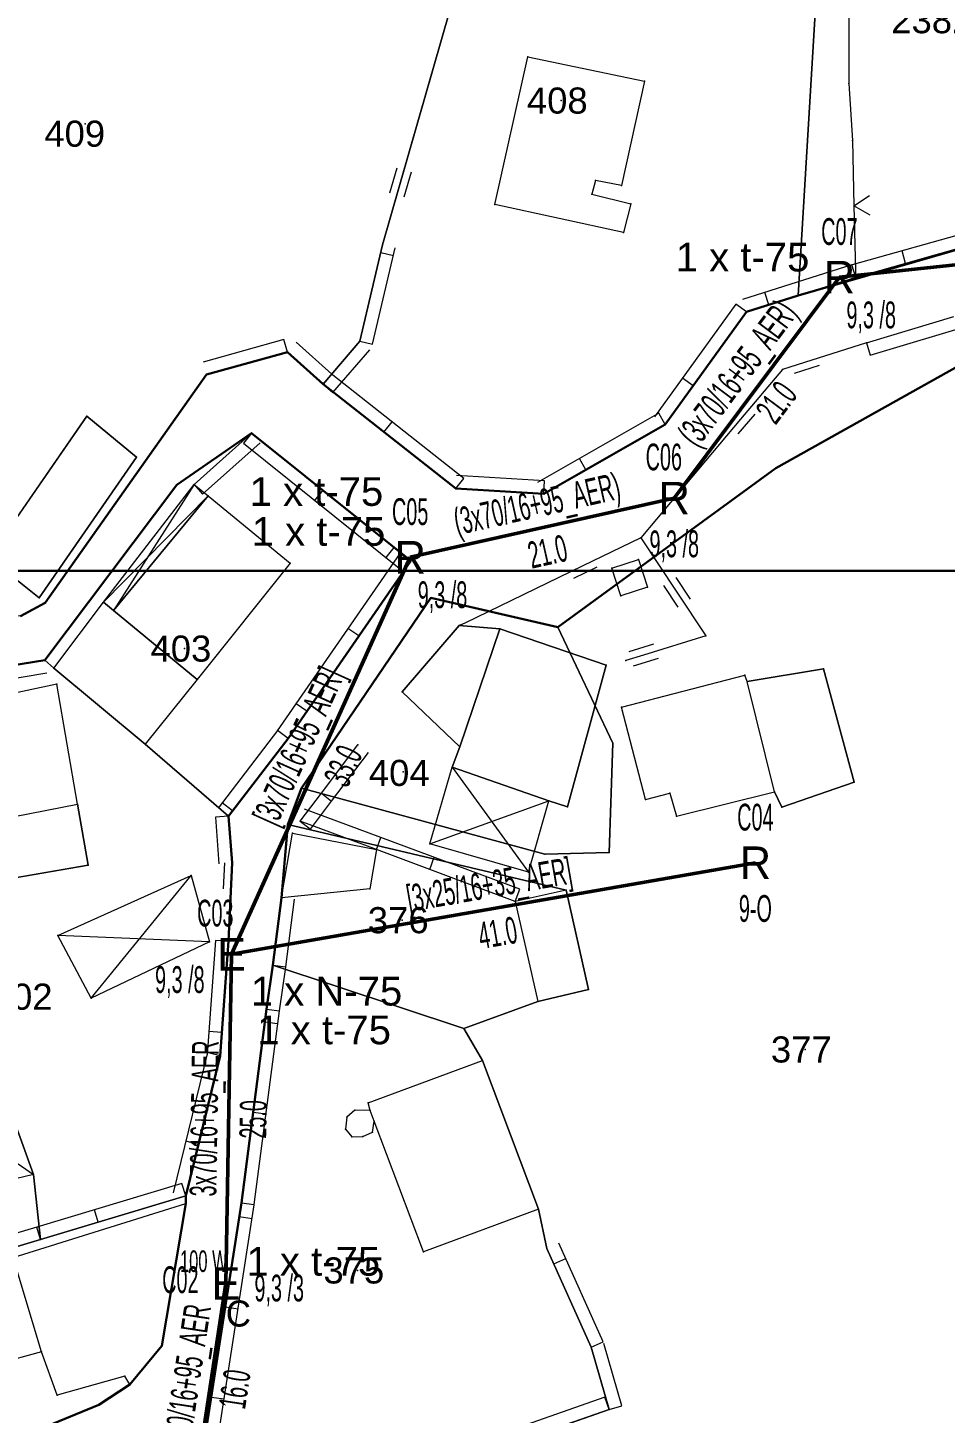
# Model space of a CAD drawing. Header units: millimetres. Extents: x 614452 to 616952, y 4151662 to 4153442.
# Drawn here: x 615632.8 to 615703.1, y 4152477.9 to 4152584.1 of the extents above; entities that cross this region are included whole.
import ezdxf
from ezdxf.enums import TextEntityAlignment as Align
from ezdxf.xclip import XClip

# ---------------------------------------------------------------- set-up
doc = ezdxf.new("R2010")
doc.units = ezdxf.units.MM
doc.header["$XCLIPFRAME"] = 2
for name, color, linetype, lineweight in [('02_ADA_ALN_YENI', 7, 'Continuous', 30), ('03_PARSEL_ALN_ESKI', 18, 'Continuous', 0), ('03_PARSEL_ALN_YENI', 171, 'Continuous', 0), ('03_PARSEL_NO_ESKI', 5, 'Continuous', 0), ('03_PARSEL_SNR_YENI', 5, 'Continuous', 0), ('04_YAPI_ALN_TSCLSIZ', 18, 'Continuous', 0), ('04_YAPI_SNR_TSCL', 232, 'Continuous', 0), ('04_YAPI_SNR_TSCLSZ', 77, 'Continuous', 0), ('06_DETAY_SNR_KROKI', 4, 'Continuous', 0), ('07_SNRTIP_GECERLI', 30, 'Continuous', 0), ('07_SNRTIP_SABIT', 18, 'Continuous', 0), ('DIREK_AG_MEVCUT', 120, 'Continuous', 25), ('DIREK_AG_YENI', 108, 'Continuous', 25), ('HAT_AG_HAVAI_BYSK', 3, 'Continuous', 50), ('HAT_AG_HAVAI_MEVCUT', 126, 'Continuous', 50), ('HAT_AG_HAVAI_YENI', 3, 'Continuous', 50), ('NOKTA_DETAY_YENI', 171, 'Continuous', 0), ('NOKTA_PARSEL_ESKI', 6, 'Continuous', 0), ('NOKTA_PARSEL_YENI', 30, 'Continuous', 0), ('NOKTA_YAPI_TSCL', 232, 'Continuous', 0), ('NOKTA_YAPI_TSCLSIZ', 77, 'Continuous', 0)]:
    doc.layers.add(name, color=color, linetype=linetype, lineweight=lineweight)
for name, color, linetype in [('ANTET', 7, 'Continuous'), ('LAMBA_GUCU', 4, 'Continuous'), ('Unknown_Point_Feature', 7, 'Continuous')]:
    doc.layers.add(name, color=color, linetype=linetype)
doc.styles.add('Direk', font='B_CAD')
doc.styles.get("Standard").update_dxf_attribs({"font": 'Arial'})

# ---------------------------------------------------------------- blocks, each defined once
blk = doc.blocks.new('fggg')
at = {"layer": '02_ADA_ALN_YENI', "color": 252}
for points in [[(615713.56, 4152569.87, 0), (615691.84, 4152563.6, 0), (615687.89, 4152562.35, 0), (615681.65, 4152553.73, 0), (615672.35, 4152548.41, 0), (615665.59, 4152548.81, 0), (615655.42, 4152556.82, 0), (615652.69, 4152559.27, 0), (615646.49, 4152557.54, 0), (615634.12, 4152540.05, 0), (615632.21, 4152539.03, 0)], [(615720, 4152468.64, 0), (615697.59, 4152463.79, 0), (615683.62, 4152461.07, 0), (615670.24, 4152459.75, 0), (615645.77, 4152472.25, 0), (615649.16, 4152494.05, 0), (615651.08, 4152508.91, 0), (615651.57, 4152512.28, 0), (615652.23, 4152517.44, 0), (615652.72, 4152523.05, 0), (615653.76, 4152525.84, 0), (615663.69, 4152540.42, 0), (615673.43, 4152538.19, 0), (615690.13, 4152550.38, 0), (615690.13, 4152550.38, 0), (615714.56, 4152564.03, 0)], [(615624.58, 4152534.11, 0), (615634.08, 4152535.65, 0), (615634.08, 4152535.65, 0), (615644.22, 4152549.09, 0), (615649.94, 4152553.06, 0), (615662.14, 4152543.27, 0), (615652.74, 4152529.66, 0), (615648.16, 4152523.7, 0), (615648.44, 4152520.11, 0), (615648.17, 4152514.1, 0), (615647.53, 4152505.33, 0), (615644.89, 4152494.58, 0), (615644.91, 4152494.01, 0), (615643.07, 4152483.08, 0), (615640.6, 4152480.12, 0), (615638.22, 4152478.57, 0), (615630.51, 4152475.41, 0)]]:
    blk.add_polyline3d(points, dxfattribs=at)
at = {"layer": '03_PARSEL_ALN_ESKI', "color": 252}
for p in [(615673.67, 4152578.55), (615637.17, 4152576.77), (615644.81, 4152536.54), (615661.56, 4152527.08), (615661.48, 4152515.72), (615692.39, 4152505.81), (615658.07, 4152488.87)]:
    blk.add_point(p, dxfattribs=at)
at = {"layer": '03_PARSEL_ALN_YENI', "color": 252}
for points in [[(615611.16, 4152566.13, 0), (615631.73, 4152605.91, 0), (615632.66, 4152607.81, 0), (615664.89, 4152607.36, 0), (615665.79, 4152587.69, 0), (615659.99, 4152567.48, 0), (615658.24, 4152560.1, 0), (615655.42, 4152556.82, 0), (615652.69, 4152559.27, 0), (615646.49, 4152557.54, 0), (615634.12, 4152540.05, 0), (615632.21, 4152539.03, 0), (615621.9, 4152539.38, 0), (615610.48, 4152542.06, 0), (615606.82, 4152549.58, 0), (615606.25, 4152552.17, 0), (615606.74, 4152555.4, 0), (615611.16, 4152566.13, 0)], [(615664.89, 4152607.36, 0), (615686.34, 4152608.8, 0), (615694.4, 4152606.05, 0), (615691.84, 4152563.6, 0), (615687.89, 4152562.35, 0), (615681.65, 4152553.73, 0), (615672.35, 4152548.41, 0), (615665.59, 4152548.81, 0), (615655.42, 4152556.82, 0), (615658.24, 4152560.1, 0), (615659.99, 4152567.48, 0), (615665.79, 4152587.69, 0), (615664.89, 4152607.36, 0)], [(615694.4, 4152606.05, 0), (615708.92, 4152607.64, 0), (615710.34, 4152594.26, 0), (615713.56, 4152569.87, 0), (615691.84, 4152563.6, 0), (615694.4, 4152606.05, 0)], [(615648.16, 4152523.7, 0), (615641.79, 4152529.22, 0), (615634.77, 4152535.03, 0), (615634.08, 4152535.65, 0), (615644.22, 4152549.09, 0), (615649.94, 4152553.06, 0), (615662.14, 4152543.27, 0), (615652.74, 4152529.66, 0), (615648.16, 4152523.7, 0)], [(615672.43, 4152520.77, 0), (615653.76, 4152525.84, 0), (615663.69, 4152540.42, 0), (615673.43, 4152538.19, 0), (615677.65, 4152529.3, 0), (615677.36, 4152520.91, 0), (615672.43, 4152520.77, 0)], [(615619.6, 4152513.75, 0), (615617.56, 4152517.71, 0), (615620.16, 4152533.35, 0), (615624.58, 4152534.11, 0), (615634.08, 4152535.65, 0), (615634.77, 4152535.03, 0), (615641.79, 4152529.22, 0), (615648.16, 4152523.7, 0), (615648.44, 4152520.11, 0), (615648.17, 4152514.1, 0), (615647.53, 4152505.33, 0), (615644.89, 4152494.58, 0), (615633.76, 4152491.25, 0), (615633.21, 4152496.22, 0), (615630.48, 4152503.74, 0), (615627.06, 4152513.99, 0), (615626.89, 4152514.52, 0), (615619.6, 4152513.75, 0)], [(615675.77, 4152510.42, 0), (615671.88, 4152509.48, 0), (615666.22, 4152507.43, 0), (615651.57, 4152512.28, 0), (615652.23, 4152517.44, 0), (615652.72, 4152523.05, 0), (615674.07, 4152518.03, 0), (615675.77, 4152510.42, 0)], [(615603.64, 4152517.48, 0), (615605.7, 4152517.23, 0), (615606.55, 4152517.23, 0), (615613.08, 4152518.22, 0), (615613.33, 4152516.59, 0), (615617.56, 4152517.71, 0), (615619.6, 4152513.75, 0), (615626.89, 4152514.52, 0), (615627.06, 4152513.99, 0), (615630.48, 4152503.74, 0), (615633.21, 4152496.22, 0), (615633.76, 4152491.25, 0), (615616.94, 4152486.21, 0), (615615.83, 4152486.25, 0), (615614.71, 4152486.73, 0), (615608.46, 4152490.73, 0), (615607.79, 4152490.46, 0), (615606.57, 4152492.4, 0), (615604.07, 4152498.41, 0), (615602.16, 4152502.24, 0), (615603.13, 4152509.66, 0), (615603.94, 4152515.49, 0), (615603.46, 4152515.46, 0), (615603.64, 4152517.48, 0)], [(615671.93, 4152493.58, 0), (615672.58, 4152490.56, 0), (615675.98, 4152482.98, 0), (615677.36, 4152478.22, 0), (615667.53, 4152474.77, 0), (615664.77, 4152474.05, 0), (615652.87, 4152472.87, 0), (615645.77, 4152472.25, 0), (615649.16, 4152494.05, 0), (615651.08, 4152508.91, 0), (615651.57, 4152512.28, 0), (615666.22, 4152507.43, 0), (615667.64, 4152504.97, 0), (615671.93, 4152493.58, 0)], [(615616.94, 4152486.21, 0), (615633.76, 4152491.25, 0), (615644.89, 4152494.58, 0), (615644.91, 4152494.01, 0), (615643.07, 4152483.08, 0), (615640.6, 4152480.12, 0), (615638.22, 4152478.57, 0), (615630.51, 4152475.41, 0), (615625.2, 4152473.12, 0), (615621.28, 4152471.46, 0), (615620.73, 4152472.99, 0), (615618.07, 4152481.79, 0), (615616.94, 4152486.21, 0)]]:
    blk.add_polyline3d(points, close=True, dxfattribs=at)
blk.add_polyline3d([(615667.53, 4152474.77, 0), (615677.36, 4152478.22, 0), (615675.98, 4152482.98, 0), (615672.58, 4152490.56, 0), (615671.93, 4152493.58, 0), (615667.64, 4152504.97, 0), (615666.22, 4152507.43, 0), (615671.88, 4152509.48, 0), (615675.77, 4152510.42, 0), (615674.07, 4152518.03, 0), (615652.72, 4152523.05, 0), (615653.76, 4152525.84, 0), (615672.43, 4152520.77, 0), (615677.36, 4152520.91, 0), (615677.65, 4152529.3, 0), (615673.43, 4152538.19, 0), (615690.13, 4152550.38, 0), (615714.56, 4152564.03, 0)], dxfattribs=at)
at = {"layer": '03_PARSEL_SNR_YENI', "color": 252}
for p, q in [((615664.13, 4152581.9, 0.95), (615665.51, 4152586.7, 0.95)), ((615661.37, 4152572.29, 0.95), (615664.13, 4152581.9, 0.95)), ((615660.55, 4152571.48, 0.95), (615661.1, 4152573.4, 0.95)), ((615661.63, 4152571.17, 0.95), (615662.19, 4152573.09, 0.95)), ((615659.99, 4152567.48, 0.95), (615661.37, 4152572.29, 0.95)), ((615659.85, 4152566.91, 0.95), (615659.99, 4152567.48, 0.95)), ((615658.24, 4152560.1, 0.95), (615659.85, 4152566.91, 0.95)), ((615659.21, 4152559.87, 0.95), (615660.96, 4152567.25, 0.95)), ((615659.85, 4152566.91, 0.95), (615660.83, 4152566.68, 0.95)), ((615652.42, 4152560.24, 0.95), (615646.22, 4152558.5, 0.95)), ((615652.69, 4152559.27, 0.95), (615652.42, 4152560.24, 0.95)), ((615656.09, 4152557.57, 0.95), (615653.36, 4152560.02, 0.95)), ((615655.42, 4152556.82, 0.95), (615658.24, 4152560.1, 0.95)), ((615658.24, 4152560.1, 0.95), (615659.21, 4152559.87, 0.95)), ((615652.69, 4152559.27, 0.95), (615646.49, 4152557.54, 0.95)), ((615655.42, 4152556.82, 0.95), (615652.69, 4152559.27, 0.95)), ((615656.18, 4152556.17, 0.95), (615659, 4152559.45, 0.95)), ((615655.42, 4152556.82, 0.95), (615656.09, 4152557.57, 0.95)), ((615655.42, 4152556.82, 0.95), (615656.18, 4152556.17, 0.95)), ((615649.94, 4152553.06, 0.95), (615649.32, 4152552.28, 0.95)), ((615649.94, 4152553.06, 0.95), (615655.4, 4152548.68, 0.95)), ((615649.32, 4152552.28, 0.95), (615661.51, 4152542.49, 0.95)), ((615655.4, 4152548.68, 0.95), (615654.77, 4152547.9, 0.95)), ((615655.4, 4152548.68, 0.95), (615660.86, 4152544.29, 0.95)), ((615660.86, 4152544.29, 0.95), (615660.23, 4152543.51, 0.95)), ((615660.86, 4152544.29, 0.95), (615662.14, 4152543.27, 0.95)), ((615661.31, 4152543.83, 0.95), (615651.91, 4152530.23, 0.95)), ((615662.14, 4152543.27, 0.95), (615658.16, 4152537.51, 0.95)), ((615662.14, 4152543.27, 0.95), (615661.31, 4152543.83, 0.95)), ((615658.16, 4152537.51, 0.95), (615657.33, 4152538.07, 0.95)), ((615658.16, 4152537.51, 0.95), (615654.18, 4152531.75, 0.95)), ((615631.49, 4152535.23, 0.95), (615634.08, 4152535.65, 0.95)), ((615624.74, 4152533.12, 0.95), (615634.24, 4152534.67, 0.95)), ((615654.18, 4152531.75, 0.95), (615652.74, 4152529.66, 0.95)), ((615654.18, 4152531.75, 0.95), (615653.36, 4152532.31, 0.95)), ((615651.94, 4152530.27, 0.95), (615647.37, 4152524.31, 0.95)), ((615652.74, 4152529.66, 0.95), (615651.94, 4152530.27, 0.95)), ((615652.74, 4152529.66, 0.95), (615648.48, 4152524.11, 0.95)), ((615653.66, 4152523.3, 0.95), (615655.29, 4152525.45, 0.95)), ((615648.48, 4152524.11, 0.95), (615647.68, 4152524.71, 0.95)), ((615648.48, 4152524.11, 0.95), (615648.16, 4152523.7, 0.95)), ((615654.46, 4152522.7, 0.95), (615656.08, 4152524.84, 0.95)), ((615648.16, 4152523.7, 0.95), (615647.17, 4152523.62, 0.95)), ((615647.17, 4152523.62, 0.95), (615647.44, 4152520.04, 0.95)), ((615648.16, 4152523.7, 0.95), (615648.44, 4152520.11, 0.95)), ((615653.66, 4152523.3, 0.95), (615654.46, 4152522.7, 0.95)), ((615647.79, 4152518.12, 0.95), (615647.88, 4152520.12, 0.95)), ((615648.39, 4152519.1, 0.95), (615648.44, 4152520.11, 0.95)), ((615648.17, 4152514.1, 0.95), (615648.39, 4152519.1, 0.95)), ((615651.57, 4152512.28, 0.95), (615652.23, 4152517.44, 0.95)), ((615652.56, 4152512.15, 0.95), (615653.22, 4152517.32, 0.95)), ((615647.17, 4152514.17, 0.95), (615646.53, 4152505.41, 0.95)), ((615648.17, 4152514.1, 0.95), (615647.17, 4152514.17, 0.95)), ((615648.17, 4152514.1, 0.95), (615647.66, 4152507.12, 0.95)), ((615651.08, 4152508.91, 0.95), (615651.57, 4152512.28, 0.95)), ((615651.57, 4152512.28, 0.95), (615652.56, 4152512.15, 0.95)), ((615652.07, 4152508.77, 0.95), (615652.56, 4152512.13, 0.95)), ((615651.08, 4152508.91, 0.95), (615652.07, 4152508.77, 0.95)), ((615647.66, 4152507.12, 0.95), (615646.66, 4152507.19, 0.95)), ((615647.66, 4152507.12, 0.95), (615647.53, 4152505.33, 0.95)), ((615646.56, 4152505.57, 0.95), (615643.92, 4152494.82, 0.95)), ((615647.53, 4152505.33, 0.95), (615645.86, 4152498.53, 0.95)), ((615647.53, 4152505.33, 0.95), (615646.56, 4152505.57, 0.95)), ((615633.21, 4152496.22, 651.42), (615630.48, 4152503.74, 654.32)), ((615645.86, 4152498.53, 0.95), (615644.89, 4152498.77, 0.95)), ((615645.86, 4152498.53, 0.95), (615644.89, 4152494.58, 0.95)), ((615633.76, 4152491.25, 651.54), (615633.21, 4152496.22, 651.42)), ((615644.6, 4152495.54, 0.95), (615633.48, 4152492.2, 0.95)), ((615644.89, 4152494.58, 0.95), (615644.6, 4152495.54, 0.95)), ((615644.89, 4152494.58, 0.95), (615638.18, 4152492.57, 0.95)), ((615638.18, 4152492.57, 0.95), (615637.9, 4152493.53, 0.95)), ((615633.48, 4152492.2, 0.95), (615616.65, 4152487.17, 0.95)), ((615633.76, 4152491.25, 0.95), (615633.48, 4152492.2, 0.95)), ((615638.18, 4152492.57, 0.95), (615633.76, 4152491.25, 0.95)), ((615633.76, 4152491.25, 0.95), (615627.06, 4152489.24, 0.95)), ((615677.03, 4152479.17, 0.95), (615667.2, 4152475.72, 0.95)), ((615677.36, 4152478.22, 0.95), (615670.76, 4152475.91, 0.95)), ((615677.36, 4152478.22, 0.95), (615677.03, 4152479.17, 0.95))]:
    blk.add_line(p, q, dxfattribs=at)
for p in [(615659.99, 4152567.48, 661.32), (615659.99, 4152567.48, 661.32), (615658.24, 4152560.1, 661.27), (615658.24, 4152560.1, 661.27), (615652.69, 4152559.27, 657.97), (615652.69, 4152559.27, 657.97), (615646.49, 4152557.54, 658.99), (615655.42, 4152556.82, 659.76), (615655.42, 4152556.82, 659.76), (615649.94, 4152553.06, 657.46), (615662.14, 4152543.27, 656.44), (615662.14, 4152543.27, 656.44), (615634.08, 4152535.65, 660.45), (615652.74, 4152529.66, 656.17), (615652.74, 4152529.66, 656.17), (615655.29, 4152525.45, 654.12), (615648.16, 4152523.7, 656.01), (615648.16, 4152523.7, 656.01), (615653.66, 4152523.3, 652.45), (615648.44, 4152520.11, 651.93), (615648.44, 4152520.11, 651.93), (615652.23, 4152517.44, 651.34), (615648.17, 4152514.1, 651.3), (615648.17, 4152514.1, 651.3), (615651.57, 4152512.28, 649.49), (615651.57, 4152512.28, 649.49), (615651.08, 4152508.91, 650.69), (615647.53, 4152505.33, 649.96), (615647.53, 4152505.33, 649.96), (615644.89, 4152494.58, 649.94), (615644.89, 4152494.58, 649.94), (615633.76, 4152491.25, 651.54), (615633.76, 4152491.25, 651.54), (615677.36, 4152478.22, 647.86)]:
    blk.add_point(p, dxfattribs=at)
at = {"layer": '04_YAPI_ALN_TSCLSIZ', "color": 252}
for points in [[(615676.3, 4152572.42, 0), (615676.04, 4152571.37, 0), (615679.02, 4152570.63, 0), (615678.47, 4152568.44, 0), (615668.59, 4152570.57, 0), (615671.13, 4152581.91, 0), (615680.07, 4152580.04, 0), (615678.31, 4152572.04, 0), (615676.3, 4152572.42, 0)], [(615629.8, 4152543.5, 0), (615637.31, 4152554.36, 0), (615641.11, 4152551.21, 0), (615633.66, 4152540.44, 0), (615629.8, 4152543.5, 0)], [(615639.36, 4152539.45, 0), (615646.61, 4152548.24, 0), (615652.91, 4152543.08, 0), (615645.78, 4152534.17, 0), (615639.36, 4152539.45, 0)], [(615639.36, 4152539.45, 0), (615645.78, 4152534.17, 0), (615641.79, 4152529.22, 0), (615634.77, 4152535.03, 0), (615638.58, 4152540.09, 0), (615639.36, 4152539.45, 0)], [(615668.98, 4152538.05, 0), (615665.91, 4152529.01, 0), (615661.49, 4152533.23, 0), (615665.85, 4152538.31, 0), (615668.98, 4152538.05, 0)], [(615665.91, 4152529.01, 0), (615668.98, 4152538.05, 0), (615677.13, 4152535.26, 0), (615674.16, 4152524.41, 0), (615672.74, 4152524.86, 0), (615665.31, 4152527.45, 0), (615665.91, 4152529.01, 0)], [(615690.03, 4152525.55, 0), (615687.95, 4152534.02, 0), (615693.79, 4152535, 0), (615696.14, 4152526.29, 0), (615690.59, 4152524.39, 0), (615690.03, 4152525.55, 0)], [(615625.74, 4152522.49, 0), (615636.59, 4152524.61, 0), (615637.4, 4152519.94, 0), (615624.86, 4152517.77, 0), (615624.11, 4152522.14, 0), (615625.74, 4152522.49, 0)], [(615659.01, 4152518.13, 0), (615652.23, 4152517.44, 0), (615653.08, 4152522.39, 0), (615659.51, 4152521.13, 0), (615659.01, 4152518.13, 0)], [(615631.65, 4152489.87, 0), (615644.91, 4152494.01, 0), (615643.07, 4152483.08, 0), (615640.6, 4152480.12, 0), (615640.22, 4152480.76, 0), (615635.03, 4152479.3, 0), (615633.82, 4152482.62, 0), (615631.65, 4152489.87, 0)]]:
    blk.add_polyline3d(points, close=True, dxfattribs=at)
at = {"layer": '04_YAPI_SNR_TSCL', "color": 252}
for p, q in [((615635, 4152533.82, 658.61), (615623.99, 4152531.44, 658.34)), ((615636.59, 4152524.61, 654.01), (615635, 4152533.82, 658.61)), ((615678.31, 4152532.06, 655.52), (615687.75, 4152534.51, 657.63)), ((615687.95, 4152534.02, 657.33), (615687.75, 4152534.51, 657.63)), ((615690.03, 4152525.55, 654), (615687.95, 4152534.02, 657.33)), ((615680.15, 4152524.98, 658.7), (615678.31, 4152532.06, 655.52)), ((615680.15, 4152524.98, 658.7), (615682, 4152525.46, 659.33)), ((615682, 4152525.46, 659.33), (615682.53, 4152523.7, 655.79)), ((615682.53, 4152523.7, 655.79), (615690.03, 4152525.55, 654)), ((615625.74, 4152522.49, 654.39), (615636.59, 4152524.61, 653.93)), ((615674.07, 4152518.03, 653.61), (615670.16, 4152517.16, 652.74)), ((615675.77, 4152510.42, 652.65), (615674.07, 4152518.03, 653.61)), ((615670.16, 4152517.16, 652.74), (615671.88, 4152509.48, 651.99)), ((615671.88, 4152509.48, 651.99), (615675.77, 4152510.42, 652.65)), ((615658.88, 4152501.73, 651.5), (615667.64, 4152504.97, 653.17)), ((615659.03, 4152501.12, 651.5), (615658.88, 4152501.73, 651.5)), ((615657.24, 4152500.63, 651.32), (615657.13, 4152499.7, 651.4)), ((615657.87, 4152501.15, 651.19), (615657.24, 4152500.63, 651.32)), ((615659.03, 4152501.12, 651.5), (615657.87, 4152501.15, 651.19)), ((615659.34, 4152500.31, 653.01), (615659.03, 4152501.12, 651.5)), ((615657.13, 4152499.7, 651.4), (615657.62, 4152499.11, 650.49)), ((615658.46, 4152499.13, 650.48), (615659.2, 4152499.47, 650.51)), ((615659.2, 4152499.47, 650.51), (615659.34, 4152500.31, 650.65)), ((615663.11, 4152490.3, 653.01), (615659.34, 4152500.31, 651.5)), ((615657.62, 4152499.11, 650.49), (615658.46, 4152499.13, 650.48)), ((615671.93, 4152493.58, 652.86), (615663.11, 4152490.3, 653.01)), ((615633.82, 4152482.62, 648), (615631.65, 4152489.87, 651.59)), ((615633.82, 4152482.62, 648), (615623.33, 4152479.83, 649.22))]:
    blk.add_line(p, q, dxfattribs=at)
at = {"layer": '04_YAPI_SNR_TSCLSZ', "color": 252}
for p, q in [((615668.59, 4152570.57, 663.99), (615671.13, 4152581.91, 665.53)), ((615671.13, 4152581.91, 665.53), (615680.07, 4152580.04, 664.54)), ((615680.07, 4152580.04, 664.54), (615678.31, 4152572.04, 664.22)), ((615676.3, 4152572.42, 665.66), (615676.04, 4152571.37, 665.99)), ((615678.31, 4152572.04, 664.22), (615676.3, 4152572.42, 665.66)), ((615676.04, 4152571.37, 665.99), (615679.02, 4152570.63, 661.72)), ((615679.02, 4152570.63, 661.72), (615678.47, 4152568.44, 663.42)), ((615678.47, 4152568.44, 663.42), (615668.59, 4152570.57, 663.99)), ((615637.31, 4152554.36, 659.69), (615629.8, 4152543.5, 659.15)), ((615641.11, 4152551.21, 658.05), (615637.31, 4152554.36, 659.69)), ((615633.66, 4152540.44, 658.03), (615641.11, 4152551.21, 658.05)), ((615638.58, 4152540.09, 657.64), (615645.53, 4152549.12, 657.91)), ((615645.53, 4152549.12, 657.91), (615639.36, 4152539.45, 656.58)), ((615645.53, 4152549.12, 657.91), (615646.61, 4152548.24, 656.1)), ((615638.58, 4152540.09, 657.64), (615646.61, 4152548.24, 656.1)), ((615646.61, 4152548.24, 656.1), (615639.36, 4152539.45, 656.58)), ((615646.61, 4152548.24, 656.1), (615652.91, 4152543.08, 655.66)), ((615629.8, 4152543.5, 659.15), (615633.66, 4152540.44, 658.03)), ((615652.91, 4152543.08, 655.66), (615645.78, 4152534.17, 655.97)), ((615677.57, 4152542.7, 659.3), (615679.61, 4152543.36, 659.95)), ((615679.61, 4152543.36, 659.95), (615680.3, 4152541.24, 656.9)), ((615678.25, 4152540.58, 659.53), (615677.57, 4152542.7, 659.3)), ((615680.3, 4152541.24, 656.9), (615678.25, 4152540.58, 659.53)), ((615634.77, 4152535.03, 657.24), (615638.58, 4152540.09, 657.64)), ((615639.36, 4152539.45, 656.58), (615638.58, 4152540.09, 657.64)), ((615639.36, 4152539.45, 656.58), (615645.78, 4152534.17, 655.97)), ((615665.85, 4152538.31, 654.65), (615661.49, 4152533.23, 654.73)), ((615668.98, 4152538.05, 655.64), (615665.85, 4152538.31, 654.65)), ((615665.91, 4152529.01, 658.49), (615668.98, 4152538.05, 655.64)), ((615677.13, 4152535.26, 656.88), (615668.98, 4152538.05, 655.64)), ((615641.79, 4152529.22, 656.01), (615634.77, 4152535.03, 657.24)), ((615674.16, 4152524.41, 654.34), (615677.13, 4152535.26, 656.88)), ((615693.79, 4152535, 654.18), (615687.95, 4152534.02, 657.33)), ((615696.14, 4152526.29, 652.95), (615693.79, 4152535, 654.18)), ((615645.78, 4152534.17, 655.97), (615641.79, 4152529.22, 656.01)), ((615661.49, 4152533.23, 654.73), (615665.91, 4152529.01, 658.49)), ((615665.91, 4152529.01, 658.49), (615665.31, 4152527.45, 656.85)), ((615663.62, 4152521.57, 653.7), (615665.31, 4152527.45, 656.85)), ((615665.31, 4152527.45, 656.85), (615672.74, 4152524.86, 655.99)), ((615665.31, 4152527.45, 656.85), (615671.17, 4152519.4, 653.68)), ((615690.59, 4152524.39, 654.51), (615696.14, 4152526.29, 652.95)), ((615690.03, 4152525.55, 654), (615690.59, 4152524.39, 654.51)), ((615637.4, 4152519.94, 654.01), (615636.59, 4152524.61, 658.61)), ((615663.62, 4152521.57, 653.7), (615672.74, 4152524.86, 655.99)), ((615671.17, 4152519.4, 653.68), (615672.74, 4152524.86, 655.99)), ((615672.74, 4152524.86, 655.99), (615674.16, 4152524.41, 654.34)), ((615652.23, 4152517.44, 651.34), (615653.08, 4152522.39, 652.21)), ((615653.08, 4152522.39, 652.21), (615659.51, 4152521.13, 656.92)), ((615659.51, 4152521.13, 656.92), (615659.01, 4152518.13, 656.94)), ((615671.17, 4152519.4, 653.68), (615663.62, 4152521.57, 653.7)), ((615624.86, 4152517.77, 654.39), (615637.4, 4152519.94, 654.01)), ((615635.08, 4152514.55, 653.39), (615645.32, 4152519.15, 652.86)), ((615637.64, 4152509.75, 652.83), (615645.32, 4152519.15, 652.86)), ((615645.32, 4152519.15, 652.86), (615646.72, 4152514.06, 651.85)), ((615659.01, 4152518.13, 656.94), (615652.23, 4152517.44, 651.34)), ((615646.72, 4152514.06, 651.85), (615635.08, 4152514.55, 653.39)), ((615637.64, 4152509.75, 652.83), (615635.08, 4152514.55, 653.39)), ((615646.72, 4152514.06, 651.85), (615637.64, 4152509.75, 652.83)), ((615667.64, 4152504.97, 653.17), (615671.93, 4152493.58, 652.86)), ((615630.48, 4152503.74, 654.9), (615633.21, 4152496.22, 651.42)), ((615624.98, 4152501.97, 654.99), (615633.21, 4152496.22, 651.42)), ((615633.21, 4152496.22, 651.42), (615627.1, 4152494.78, 652.31)), ((615631.65, 4152489.87, 651.59), (615644.91, 4152494.01, 648.55)), ((615644.91, 4152494.01, 648.55), (615643.07, 4152483.08, 645.66)), ((615635.03, 4152479.3, 647.85), (615633.82, 4152482.62, 648)), ((615643.07, 4152483.08, 645.66), (615640.6, 4152480.12, 647.59)), ((615640.22, 4152480.76, 647.69), (615635.03, 4152479.3, 647.85)), ((615640.6, 4152480.12, 647.59), (615640.22, 4152480.76, 647.69))]:
    blk.add_line(p, q, dxfattribs=at)
at = {"layer": '06_DETAY_SNR_KROKI', "color": 252}
for p, q in [((615695.75, 4152587.42, 0.95), (615695.74, 4152582.42, 0.95)), ((615695.74, 4152582.42, 0.95), (615695.73, 4152579.85, 0.95)), ((615695.73, 4152579.85, 0.95), (615696.01, 4152575.49, 0.95)), ((615696.01, 4152575.49, 0.95), (615696.13, 4152570.49, 0.95)), ((615713.29, 4152570.83, 0.95), (615695.99, 4152565.96, 0.95)), ((615696.13, 4152570.49, 0.95), (615697.33, 4152571.27, 0.95)), ((615697.37, 4152569.77, 0.95), (615696.13, 4152570.49, 0.95)), ((615696.13, 4152570.49, 0.95), (615696.25, 4152565.5, 0.95)), ((615706.82, 4152567.97, 0.95), (615700.09, 4152566.07, 0.95)), ((615700.09, 4152566.07, 0.95), (615699.82, 4152567.03, 0.95)), ((615695.96, 4152565.95, 0.95), (615687.59, 4152563.3, 0.95)), ((615696.26, 4152564.99, 0.95), (615695.96, 4152565.95, 0.95)), ((615696.25, 4152565.5, 0.95), (615696.26, 4152564.99, 0.95)), ((615700.09, 4152566.07, 0.95), (615696.26, 4152564.99, 0.95)), ((615696.26, 4152564.99, 0.95), (615689.59, 4152562.89, 0.95)), ((615689.59, 4152562.89, 0.95), (615689.29, 4152563.84, 0.95)), ((615687.08, 4152562.93, 0.95), (615680.84, 4152554.31, 0.95)), ((615687.89, 4152562.35, 0.95), (615683.79, 4152556.68, 0.95)), ((615687.89, 4152562.35, 0.95), (615687.08, 4152562.93, 0.95)), ((615689.59, 4152562.89, 0.95), (615687.89, 4152562.35, 0.95)), ((615697.09, 4152559.99, 0.95), (615703.79, 4152562, 0.95)), ((615697.38, 4152559.03, 0.95), (615705.92, 4152561.6, 0.95)), ((615697.09, 4152559.99, 0.95), (615692.33, 4152558.47, 0.95)), ((615697.09, 4152559.99, 0.95), (615697.38, 4152559.03, 0.95)), ((615690.66, 4152557.94, 0.95), (615687.44, 4152554.12, 0.95)), ((615692.33, 4152558.47, 0.95), (615690.66, 4152557.94, 0.95)), ((615693.45, 4152558.24, 0.95), (615691.54, 4152557.63, 0.95)), ((615660.09, 4152553.14, 0.95), (615655.42, 4152556.82, 0.95)), ((615666.21, 4152549.59, 0.95), (615656.04, 4152557.61, 0.95)), ((615683.79, 4152556.68, 0.95), (615682.98, 4152557.26, 0.95)), ((615683.79, 4152556.68, 0.95), (615681.65, 4152553.73, 0.95)), ((615660.09, 4152553.14, 0.95), (615660.71, 4152553.93, 0.95)), ((615681.16, 4152554.59, 0.95), (615671.86, 4152549.28, 0.95)), ((615681.65, 4152553.73, 0.95), (615675.58, 4152550.25, 0.95)), ((615687.44, 4152554.12, 0.95), (615681, 4152546.47, 0.95)), ((615681.65, 4152553.73, 0.95), (615681.16, 4152554.59, 0.95)), ((615688.52, 4152554.52, 0.95), (615687.23, 4152552.99, 0.95)), ((615645.53, 4152549.12, 0.95), (615649.94, 4152553.06, 0.95)), ((615665.59, 4152548.81, 0.95), (615660.09, 4152553.14, 0.95)), ((615646.19, 4152548.38, 0.95), (615650.61, 4152552.32, 0.95)), ((615675.58, 4152550.25, 0.95), (615675.08, 4152551.12, 0.95)), ((615665.59, 4152548.81, 0.95), (615666.21, 4152549.59, 0.95)), ((615672.41, 4152549.41, 0.95), (615665.65, 4152549.81, 0.95)), ((615675.58, 4152550.25, 0.95), (615672.35, 4152548.41, 0.95)), ((615672.35, 4152548.41, 0.95), (615672.41, 4152549.41, 0.95)), ((615645.53, 4152549.12, 0.95), (615646.19, 4152548.38, 0.95)), ((615672.35, 4152548.41, 0.95), (615665.59, 4152548.81, 0.95)), ((615681, 4152546.47, 0.95), (615679.78, 4152545.03, 0.95)), ((615679.78, 4152545.03, 0.95), (615675.28, 4152542.85, 0.95)), ((615679.78, 4152545.03, 0.95), (615682.54, 4152540.86, 0.95)), ((615675.28, 4152542.85, 0.95), (615666.28, 4152538.49, 0.95)), ((615676.42, 4152542.78, 0.95), (615674.62, 4152541.91, 0.95)), ((615682.46, 4152542, 0.95), (615683.56, 4152540.34, 0.95)), ((615681.52, 4152541.38, 0.95), (615682.62, 4152539.72, 0.95)), ((615682.54, 4152540.86, 0.95), (615684.76, 4152537.51, 0.95)), ((615666.28, 4152538.49, 0.95), (615665.94, 4152538.33, 0.95)), ((615680.77, 4152536.87, 0.95), (615678.86, 4152536.28, 0.95)), ((615684.76, 4152537.51, 0.95), (615679.98, 4152536.04, 0.95)), ((615679.98, 4152536.04, 0.95), (615678.64, 4152535.62, 0.95)), ((615681.11, 4152535.79, 0.95), (615679.19, 4152535.2, 0.95)), ((615655.29, 4152525.45, 0.95), (615658.1, 4152529.17, 0.95)), ((615656.08, 4152524.84, 0.95), (615658.9, 4152528.57, 0.95)), ((615655.29, 4152525.45, 0.95), (615656.08, 4152524.84, 0.95)), ((615659.86, 4152522.06, 0.95), (615654.01, 4152524.24, 0.95)), ((615659.51, 4152521.13, 0.95), (615653.66, 4152523.3, 0.95)), ((615659.51, 4152521.13, 0.95), (615659.86, 4152522.06, 0.95)), ((615670.51, 4152518.09, 0.95), (615659.86, 4152522.06, 0.95)), ((615663.6, 4152519.6, 0.95), (615659.51, 4152521.13, 0.95)), ((615663.6, 4152519.6, 0.95), (615663.95, 4152520.54, 0.95)), ((615670.16, 4152517.16, 0.95), (615663.6, 4152519.6, 0.95)), ((615670.16, 4152517.16, 0.95), (615670.51, 4152518.09, 0.95)), ((615650.15, 4152493.92, 0.95), (615652.07, 4152508.78, 0.95)), ((615650.95, 4152507.94, 0.95), (615651.08, 4152508.91, 0.95)), ((615650.06, 4152501, 0.95), (615650.95, 4152507.94, 0.95)), ((615650.95, 4152507.94, 0.95), (615651.94, 4152507.81, 0.95)), ((615649.16, 4152494.05, 0.95), (615650.06, 4152501, 0.95)), ((615650.06, 4152501, 0.95), (615651.05, 4152500.87, 0.95)), ((615646.75, 4152472.1, 0.95), (615650.15, 4152493.9, 0.95)), ((615649, 4152493, 0.95), (615649.16, 4152494.05, 0.95)), ((615649.16, 4152494.05, 0.95), (615650.15, 4152493.92, 0.95)), ((615647.92, 4152486.09, 0.95), (615649, 4152493, 0.95)), ((615649, 4152493, 0.95), (615649.98, 4152492.85, 0.95)), ((615676.9, 4152483.39, 0.95), (615673.5, 4152490.97, 0.95)), ((615673.12, 4152489.37, 0.95), (615672.58, 4152490.56, 0.95)), ((615673.12, 4152489.37, 0.95), (615674.03, 4152489.78, 0.95)), ((615675.98, 4152482.98, 0.95), (615673.12, 4152489.37, 0.95)), ((615646.84, 4152479.17, 0.95), (615647.92, 4152486.09, 0.95)), ((615647.92, 4152486.09, 0.95), (615648.91, 4152485.93, 0.95)), ((615675.98, 4152482.98, 0.95), (615676.9, 4152483.39, 0.95)), ((615677.36, 4152478.22, 0.95), (615675.98, 4152482.98, 0.95)), ((615678.32, 4152478.5, 0.95), (615676.94, 4152483.26, 0.95)), ((615645.77, 4152472.25, 0.95), (615646.84, 4152479.17, 0.95)), ((615646.84, 4152479.17, 0.95), (615647.83, 4152479.02, 0.95)), ((615677.36, 4152478.22, 0.95), (615678.32, 4152478.5, 0.95))]:
    blk.add_line(p, q, dxfattribs=at)
for p in [(615695.73, 4152579.85, 666.1), (615695.73, 4152579.85, 666.1), (615696.01, 4152575.49, 664.92), (615696.01, 4152575.49, 664.92), (615696.26, 4152564.99, 661.71), (615696.26, 4152564.99, 661.9), (615696.26, 4152564.99, 661.71), (615687.89, 4152562.35, 661.43), (615687.89, 4152562.35, 661.43), (615697.09, 4152559.99, 661.65), (615697.09, 4152559.99, 661.65), (615690.66, 4152557.94, 660.97), (615690.66, 4152557.94, 660.97), (615655.42, 4152556.82, 659.76), (615681.65, 4152553.73, 660.4), (615681.65, 4152553.73, 660.4), (615649.94, 4152553.06, 657.46), (615645.53, 4152549.12, 657.53), (615665.59, 4152548.81, 658.22), (615665.59, 4152548.81, 658.22), (615672.35, 4152548.41, 659.71), (615672.35, 4152548.41, 659.71), (615679.78, 4152545.03, 659.46), (615679.78, 4152545.03, 659.46), (615679.78, 4152545.03, 659.46), (615665.94, 4152538.33, 656.49), (615684.76, 4152537.51, 657.05), (615684.76, 4152537.51, 657.05), (615678.64, 4152535.62, 657.15), (615658.1, 4152529.17, 654.12), (615655.29, 4152525.45, 652.45), (615653.66, 4152523.3, 652.45), (615659.51, 4152521.13, 656.92), (615659.51, 4152521.13, 656.92), (615670.16, 4152517.16, 652.74), (615651.08, 4152508.91, 650.69), (615649.16, 4152494.05, 649.61), (615649.16, 4152494.05, 649.61), (615672.58, 4152490.56, 649.56), (615675.98, 4152482.98, 647.71), (615675.98, 4152482.98, 647.71), (615677.36, 4152478.22, 647.86)]:
    blk.add_point(p, dxfattribs=at)
at = {"layer": '07_SNRTIP_GECERLI', "color": 252}
for points in [[(615694.4, 4152606.05, 669.06), (615691.84, 4152563.6, 0)], [(615673.43, 4152538.19, 0), (615690.13, 4152550.38, 0), (615714.56, 4152564.03, 0)], [(615632.21, 4152539.03, 659.49), (615634.12, 4152540.05, 0), (615646.49, 4152557.54, 658.99)], [(615634.08, 4152535.65, 660.45), (615644.22, 4152549.09, 0), (615649.94, 4152553.06, 657.46)], [(615653.76, 4152525.84, 0), (615663.69, 4152540.42, 0)], [(615663.69, 4152540.42, 0), (615673.43, 4152538.19, 0)], [(615673.43, 4152538.19, 0), (615677.65, 4152529.3, 0)], [(615634.08, 4152535.65, 660.45), (615634.77, 4152535.03, 657.24)], [(615641.79, 4152529.22, 656.01), (615648.16, 4152523.7, 656.01)], [(615677.65, 4152529.3, 0), (615677.36, 4152520.91, 0), (615672.43, 4152520.77, 0), (615653.76, 4152525.84, 0)], [(615652.72, 4152523.05, 0), (615653.76, 4152525.84, 0)], [(615652.23, 4152517.44, 651.34), (615652.72, 4152523.05, 0)], [(615652.72, 4152523.05, 0), (615674.07, 4152518.03, 653.61)], [(615651.57, 4152512.28, 0), (615666.22, 4152507.43, 0)], [(615666.22, 4152507.43, 0), (615671.88, 4152509.48, 651.99)], [(615667.64, 4152504.97, 653.17), (615666.22, 4152507.43, 0)], [(615644.89, 4152494.58, 649.94), (615644.91, 4152494.01, 648.55)], [(615672.58, 4152490.56, 649.56), (615671.93, 4152493.58, 652.86)], [(615630.51, 4152475.41, 646.83), (615638.22, 4152478.57, 0), (615640.6, 4152480.12, 0)]]:
    blk.add_polyline3d(points, dxfattribs=at)
at = {"layer": '07_SNRTIP_SABIT', "color": 252}
for points in [[(615664.89, 4152607.36, 0), (615665.79, 4152587.69, 666.11), (615659.99, 4152567.48, 661.32), (615658.24, 4152560.1, 661.27), (615655.42, 4152556.82, 659.76)], [(615691.84, 4152563.6, 661.71), (615713.56, 4152569.87, 663.41)], [(615655.42, 4152556.82, 659.76), (615665.59, 4152548.81, 658.22), (615672.35, 4152548.41, 659.71), (615681.65, 4152553.73, 660.4), (615687.89, 4152562.35, 661.43), (615691.84, 4152563.6, 661.71)], [(615646.49, 4152557.54, 658.99), (615652.69, 4152559.27, 657.97), (615655.42, 4152556.82, 659.76)], [(615649.94, 4152553.06, 657.46), (615662.14, 4152543.27, 656.44)], [(615662.14, 4152543.27, 656.44), (615652.74, 4152529.66, 656.17), (615648.16, 4152523.7, 656.01)], [(615624.58, 4152534.11, 658.63), (615634.08, 4152535.65, 660.45)], [(615634.77, 4152535.03, 657.24), (615641.79, 4152529.22, 656.01)], [(615648.16, 4152523.7, 652.61), (615648.44, 4152520.11, 651.93), (615648.17, 4152514.1, 651.3), (615647.53, 4152505.33, 649.96), (615644.89, 4152494.58, 649.94)], [(615675.77, 4152510.42, 652.65), (615674.07, 4152518.03, 653.61)], [(615651.57, 4152512.28, 649.49), (615652.23, 4152517.44, 651.34)], [(615633.76, 4152491.25, 651.42), (615633.21, 4152496.22, 0), (615630.48, 4152503.74, 0), (615627.06, 4152513.99, 0), (615626.89, 4152514.52, 654.32), (615619.6, 4152513.75, 656.12)], [(615645.77, 4152472.25, 645.7), (615649.16, 4152494.05, 649.61), (615651.08, 4152508.91, 650.69), (615651.57, 4152512.28, 650.69)], [(615671.88, 4152509.48, 651.99), (615675.77, 4152510.42, 652.65)], [(615667.64, 4152504.97, 653.17), (615671.93, 4152493.58, 652.86)], [(615644.89, 4152494.58, 649.94), (615633.76, 4152491.25, 651.54)], [(615640.6, 4152480.12, 647.59), (615643.07, 4152483.08, 645.66), (615644.91, 4152494.01, 648.55)], [(615616.94, 4152486.21, 652.12), (615633.76, 4152491.25, 651.54)], [(615667.53, 4152474.77, 646.34), (615677.36, 4152478.22, 647.86), (615675.98, 4152482.98, 647.71), (615672.58, 4152490.56, 649.56)]]:
    blk.add_polyline3d(points, dxfattribs=at)
at = {"layer": 'NOKTA_DETAY_YENI', "color": 252}
for p in [(615695.73, 4152579.85, 666.1), (615696.01, 4152575.49), (615696.26, 4152564.99), (615697.09, 4152559.99, 661.65), (615690.66, 4152557.94, 660.97), (615679.78, 4152545.03, 659.46), (615684.76, 4152537.51, 657.05), (615678.64, 4152535.62, 657.15), (615658.1, 4152529.17, 654.12), (615655.29, 4152525.45), (615653.66, 4152523.3, 652.45)]:
    blk.add_point(p, dxfattribs=at)
at = {"layer": 'NOKTA_PARSEL_ESKI', "color": 252}
for p in [(615690.13, 4152550.38), (615644.22, 4152549.09), (615634.12, 4152540.05), (615663.69, 4152540.42), (615673.43, 4152538.19), (615677.65, 4152529.3), (615653.76, 4152525.84), (615652.72, 4152523.05), (615672.43, 4152520.77), (615677.36, 4152520.91), (615666.22, 4152507.43), (615638.22, 4152478.57)]:
    blk.add_point(p, dxfattribs=at)
at = {"layer": 'NOKTA_PARSEL_YENI', "color": 252}
for p in [(615659.99, 4152567.48, 661.32), (615691.84, 4152563.6, 661.9), (615687.89, 4152562.35, 661.43), (615658.24, 4152560.1, 661.27), (615652.69, 4152559.27, 657.97), (615646.49, 4152557.54, 658.99), (615655.42, 4152556.82, 659.76), (615681.65, 4152553.73, 660.4), (615649.94, 4152553.06, 657.46), (615665.59, 4152548.81, 658.22), (615672.35, 4152548.41, 659.71), (615662.14, 4152543.27, 656.44), (615634.08, 4152535.65, 660.45), (615634.77, 4152535.03, 657.24), (615641.79, 4152529.22, 656.01), (615652.74, 4152529.66, 656.17), (615648.16, 4152523.7, 656.01), (615648.44, 4152520.11, 651.93), (615674.07, 4152518.03, 653.61), (615652.23, 4152517.44, 651.34), (615648.17, 4152514.1, 651.3), (615651.57, 4152512.28, 649.49), (615675.77, 4152510.42, 652.65), (615671.88, 4152509.48, 651.99), (615651.08, 4152508.91, 650.69), (615647.53, 4152505.33, 649.96), (615667.64, 4152504.97, 653.17), (615633.21, 4152496.22, 651.42), (615644.89, 4152494.58, 649.94), (615644.91, 4152494.01, 648.55), (615649.16, 4152494.05, 649.61), (615671.93, 4152493.58, 652.86), (615633.76, 4152491.25), (615672.58, 4152490.56, 649.56), (615643.07, 4152483.08, 645.66), (615675.98, 4152482.98, 647.71), (615640.6, 4152480.12, 647.59), (615677.36, 4152478.22, 647.86)]:
    blk.add_point(p, dxfattribs=at)
at = {"layer": 'NOKTA_YAPI_TSCL', "color": 252}
for p in [(615635, 4152533.82, 658.61), (615687.75, 4152534.51, 657.63), (615687.95, 4152534.02, 657.33), (615678.31, 4152532.06), (615680.15, 4152524.98, 658.7), (615682, 4152525.46, 659.33), (615690.03, 4152525.55, 654), (615636.59, 4152524.61), (615682.53, 4152523.7, 655.79), (615670.16, 4152517.16), (615658.88, 4152501.73, 651.5), (615657.24, 4152500.63, 651.32), (615657.87, 4152501.15, 651.19), (615659.03, 4152501.12, 651.5), (615657.13, 4152499.7, 651.4), (615659.2, 4152499.47), (615659.34, 4152500.31), (615657.62, 4152499.11), (615658.46, 4152499.13), (615663.11, 4152490.3, 653.01), (615633.82, 4152482.62, 648)]:
    blk.add_point(p, dxfattribs=at)
at = {"layer": 'NOKTA_YAPI_TSCLSIZ', "color": 252}
for p in [(615671.13, 4152581.91, 665.53), (615680.07, 4152580.04, 664.54), (615676.3, 4152572.42, 665.66), (615678.31, 4152572.04, 664.22), (615676.04, 4152571.37, 665.99), (615679.02, 4152570.63), (615668.59, 4152570.57, 663.99), (615678.47, 4152568.44, 663.42), (615637.31, 4152554.36, 659.69), (615641.11, 4152551.21), (615645.53, 4152549.12, 657.53), (615646.61, 4152548.24, 656.1), (615652.91, 4152543.08, 655.66), (615679.61, 4152543.36, 659.95), (615677.57, 4152542.7, 659.3), (615680.3, 4152541.24), (615633.66, 4152540.44, 658.03), (615638.58, 4152540.09, 657.64), (615678.25, 4152540.58, 659.53), (615639.36, 4152539.45), (615665.85, 4152538.31, 654.65), (615665.94, 4152538.33, 656.49), (615668.98, 4152538.05, 655.64), (615677.13, 4152535.26, 656.88), (615693.79, 4152535, 654.18), (615645.78, 4152534.17, 655.97), (615661.49, 4152533.23, 654.73), (615665.91, 4152529.01, 658.49), (615665.31, 4152527.45, 656.85), (615696.14, 4152526.29, 652.95), (615672.74, 4152524.86, 655.99), (615674.16, 4152524.41, 654.34), (615690.59, 4152524.39, 654.51), (615653.08, 4152522.39, 652.21), (615659.51, 4152521.13, 656.92), (615663.62, 4152521.57), (615637.4, 4152519.94), (615645.32, 4152519.15, 652.86), (615671.17, 4152519.4, 653.68), (615659.01, 4152518.13, 656.94), (615635.08, 4152514.55, 653.39), (615646.72, 4152514.06, 651.85), (615637.64, 4152509.75, 652.83), (615640.22, 4152480.76, 647.69), (615635.03, 4152479.3, 647.85)]:
    blk.add_point(p, dxfattribs=at)
at = {"layer": '03_PARSEL_NO_ESKI', "color": 252}
for s, p in [('2382', (615698.99, 4152583.71)), ('408', (615671.05, 4152577.55)), ('409', (615634.05, 4152575.01)), ('403', (615642.19, 4152535.54)), ('404', (615658.93, 4152526.01)), ('376', (615658.85, 4152514.72)), ('402', (615630.02, 4152508.86)), ('377', (615689.76, 4152504.81)), ('375', (615655.45, 4152487.87))]:
    blk.add_text(s, height=2, dxfattribs=at).set_placement(p)

msp = doc.modelspace()

# ---------------------------------------------------------------- linework, layer by layer
msp.add_lwpolyline([(616327.5, 4152542.5), (615240.74, 4152542.5), (615240.74, 4153442.5), (615430.75, 4153442.5)])
at = {"layer": 'ANTET', "flags": 128}
msp.add_lwpolyline([(614452.5, 4151777.5), (614452.5, 4152542.5), (616764.34, 4152542.5), (616764.34, 4151662.5), (614452.5, 4151662.5)], close=True, dxfattribs=at)
at = {"layer": 'HAT_AG_HAVAI_BYSK'}
for p in [(615662.1, 4152543.54), (615688.57, 4152520.12)]:
    msp.add_line(p, (615648.4, 4152513.11), dxfattribs=at)
at = {"layer": 'HAT_AG_HAVAI_MEVCUT'}
for p, q in [((615725.01, 4152568.24), (615695.01, 4152565.01)), ((615682.35, 4152548.07), (615695.01, 4152565.01)), ((615662.1, 4152543.54), (615682.35, 4152548.07))]:
    msp.add_line(p, q, dxfattribs=at)
at = {"layer": 'HAT_AG_HAVAI_YENI'}
for p in [(615648.4, 4152513.11), (615645.6, 4152472.24)]:
    msp.add_line(p, (615647.97, 4152487.87), dxfattribs=at)

# ---------------------------------------------------------------- block references
ref = msp.add_blockref('fggg', (0, 0))
XClip(ref).set_block_clipping_path([(615240.7433106549, 4153442.5), (615240.7433106545, 4152542.5), (614452.5, 4152542.5), (614452.5, 4151662.5), (616764.340303037, 4151662.5), (616764.340303037, 4152542.5), (616327.5, 4152542.5), (616327.5, 4153442.5)])

# ---------------------------------------------------------------- texts
at = {"layer": 'DIREK_AG_MEVCUT', "width": 0.53}
for s, p in [('C07', (615695.01, 4152568.51)), ('9,3 /8', (615697.45, 4152562.12)), ('C06', (615681.55, 4152551.23)), ('C05', (615662.1, 4152547.04)), ('9,3 /8', (615682.35, 4152544.57)), ('9,3 /8', (615664.58, 4152540.67)), ('C04', (615688.57, 4152523.62)), ('9-O', (615688.57, 4152516.62))]:
    msp.add_text(s, height=2.05, dxfattribs=at).set_placement(p, align=Align.MIDDLE_CENTER)
at = {"layer": 'DIREK_AG_MEVCUT', "style": 'Direk'}
for p in [(615695.01, 4152565.01), (615682.35, 4152548.07), (615662.1, 4152543.54), (615688.57, 4152520.12)]:
    msp.add_text('R', height=2.5, dxfattribs=at).set_placement(p, align=Align.MIDDLE_CENTER)
at = {"layer": 'DIREK_AG_YENI', "width": 0.53}
for s, p in [('C03', (615647.16, 4152516.26)), ('9,3 /8', (615644.44, 4152511.17)), ('C02', (615644.48, 4152488.16)), ('9,3 /3', (615652.06, 4152487.52))]:
    msp.add_text(s, height=2.05, dxfattribs=at).set_placement(p, align=Align.MIDDLE_CENTER)
at = {"layer": 'DIREK_AG_YENI', "style": 'Direk'}
for p in [(615648.4, 4152513.11), (615647.97, 4152487.87)]:
    msp.add_text('E', height=2.5, dxfattribs=at).set_placement(p, align=Align.MIDDLE_CENTER)
at = {"layer": 'DIREK_AG_YENI', "color": 4, "style": 'Direk'}
msp.add_text('C', height=2, dxfattribs=at).set_placement((615648.93, 4152485.57), align=Align.MIDDLE_CENTER)
at = {"layer": 'HAT_AG_HAVAI_BYSK', "lineweight": 30, "width": 0.53}
for s, rotation, p in [('[3x70/16+95_AER]', 425.7621, (615654.47, 4152528.67, 307824.2)), ('[3x25/16+35_AER]', 369.8969, (615668.33, 4152517.45, 307824.2))]:
    msp.add_text(s, height=2.05, rotation=rotation, dxfattribs=at).set_placement(p, align=Align.CENTER)
for s, rotation, p in [('33.0', 425.7621, (615656.02, 4152527.97, 307824.2)), ('41.0', 369.8969, (615668.63, 4152515.77, 307824.2))]:
    msp.add_text(s, height=2.05, rotation=rotation, dxfattribs=at).set_placement(p, align=Align.TOP_CENTER)
at = {"layer": 'HAT_AG_HAVAI_MEVCUT', "lineweight": 30, "width": 0.53}
for rotation, p in [(53.231, (615688, 4152557.05, 307847.51)), (12.622, (615672.04, 4152546.64, 307841.18))]:
    msp.add_text('(3x70/16+95_AER)', height=2.05, rotation=rotation, dxfattribs=at).set_placement(p, align=Align.CENTER)
for rotation, p in [(53.231, (615689.36, 4152556.03, 307847.51)), (12.622, (615672.41, 4152544.98, 307841.18))]:
    msp.add_text('21.0', height=2.05, rotation=rotation, dxfattribs=at).set_placement(p, align=Align.TOP_CENTER)
at = {"layer": 'HAT_AG_HAVAI_YENI', "lineweight": 30, "width": 0.53}
for rotation, p in [(449.0391, (615647.33, 4152500.5, 307823.99)), (81.3576, (615645.94, 4152480.18, 307823.99))]:
    msp.add_text('3x70/16+95_AER', height=2.05, rotation=rotation, dxfattribs=at).set_placement(p, align=Align.CENTER)
for s, rotation, p in [('25.0', 449.0391, (615649.03, 4152500.47, 307823.99)), ('16.0', 81.3576, (615647.63, 4152479.93, 307823.99))]:
    msp.add_text(s, height=2.05, rotation=rotation, dxfattribs=at).set_placement(p, align=Align.TOP_CENTER)
at = {"layer": 'LAMBA_GUCU', "width": 0.55}
msp.add_text('100 W', height=1.65, dxfattribs=at).set_placement((615646.28, 4152489.58), align=Align.MIDDLE_CENTER)
at = {"layer": 'Unknown_Point_Feature', "color": 0}
for s, p in [('1 x t-75', (615682.46, 4152565.45)), ('1 x t-75', (615649.79, 4152547.48)), ('1 x t-75', (615649.95, 4152544.42)), ('1 x N-75', (615649.88, 4152509.18)), ('1 x t-75', (615650.38, 4152506.21)), ('1 x t-75', (615649.55, 4152488.47))]:
    msp.add_text(s, height=2.2, dxfattribs=at).set_placement(p)

doc.saveas('drawing.dxf')
